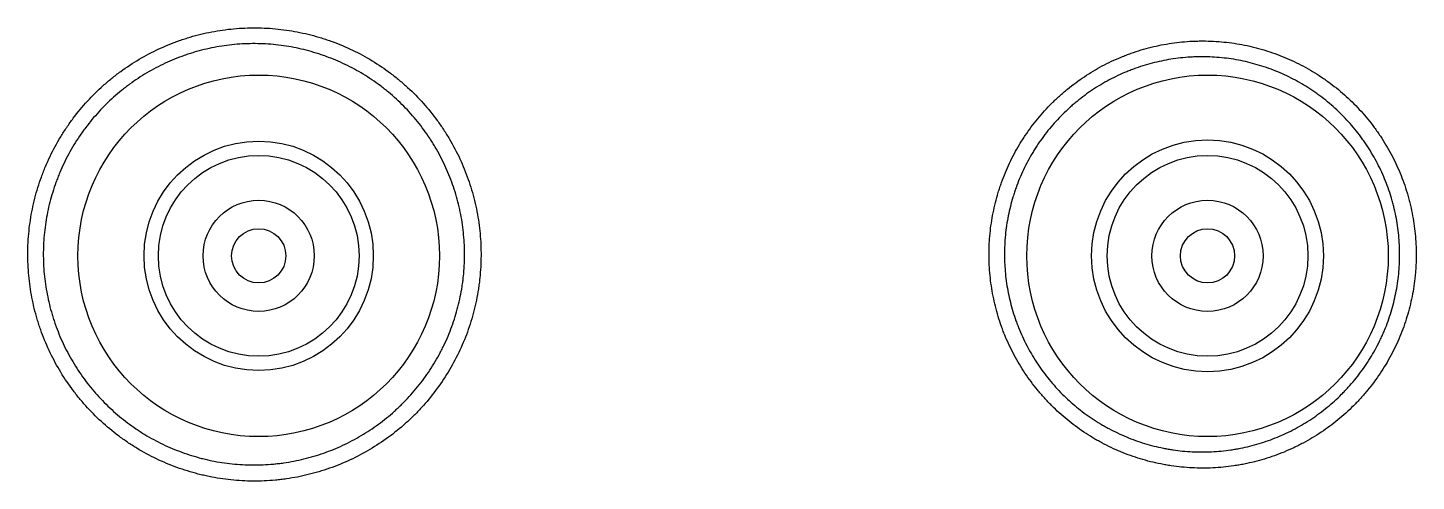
# Model space of a CAD drawing. Extents: x 60870 to 61464, y -29263 to -28843.
# Drawn here: x 61185.8 to 61216.53, y -29144.37 to -29134.34 of the extents above; entities that cross this region are included whole.
import ezdxf

# ---------------------------------------------------------------- set-up
doc = ezdxf.new("R2010")
doc.units = 0
doc.header["$LTSCALE"] = 7
doc.header["$MEASUREMENT"] = 0
doc.layers.add('08_ALL_FEATURES', color=7, linetype='CONTINUOUS')

msp = doc.modelspace()

# ---------------------------------------------------------------- linework, layer by layer
at = {"layer": '08_ALL_FEATURES', "color": 7, "linetype": 'Continuous'}
for centre, radius in [((61190.911, -29139.388), 4), ((61211.91, -29139.388), 4), ((61190.911, -29139.388), 2.537), ((61211.91, -29139.388), 2.565), ((61190.911, -29139.388), 2.221), ((61211.91, -29139.388), 2.221), ((61190.911, -29139.388), 1.23), ((61211.91, -29139.388), 1.23), ((61190.911, -29139.388), 0.6), ((61211.91, -29139.388), 0.6)]:
    msp.add_circle(centre, radius, dxfattribs=at)
for points, knots in [([(61195.337, -29141.53), (61195.409, -29141.38), (61195.473, -29141.229), (61195.585, -29140.921), (61195.682, -29140.608), (61195.748, -29140.287), (61195.779, -29140.083), (61195.785, -29140.042), (61195.796, -29139.96), (61195.8, -29139.919), (61195.813, -29139.796), (61195.82, -29139.714), (61195.833, -29139.468), (61195.835, -29139.141), (61195.805, -29138.815), (61195.77, -29138.572), (61195.757, -29138.491), (61195.726, -29138.329), (61195.708, -29138.247), (61195.649, -29138.007), (61195.602, -29137.85), (61195.494, -29137.541), (61195.432, -29137.39), (61195.294, -29137.094), (61195.218, -29136.948), (61195.113, -29136.771), (61195.091, -29136.735), (61195.047, -29136.665), (61194.98, -29136.561), (61194.91, -29136.46), (61194.765, -29136.261), (61194.559, -29136.008), (61194.329, -29135.775), (61194.147, -29135.608), (61194.085, -29135.554), (61193.99, -29135.475), (61193.958, -29135.449), (61193.893, -29135.397), (61193.86, -29135.372), (61193.696, -29135.249), (61193.424, -29135.065), (61193.137, -29134.909), (61192.842, -29134.768), (61192.691, -29134.704), (61192.497, -29134.633), (61192.457, -29134.619), (61192.379, -29134.593), (61192.262, -29134.555), (61192.143, -29134.521), (61191.905, -29134.46), (61191.585, -29134.394), (61191.26, -29134.36), (61191.013, -29134.346), (61190.931, -29134.343), (61190.765, -29134.342), (61190.683, -29134.344), (61190.436, -29134.354), (61190.11, -29134.385), (61189.79, -29134.446), (61189.551, -29134.504), (61189.472, -29134.525), (61189.353, -29134.56), (61189.314, -29134.573), (61189.235, -29134.598), (61189.196, -29134.611), (61189.001, -29134.68), (61188.849, -29134.742), (61188.552, -29134.88), (61188.263, -29135.032), (61187.989, -29135.212), (61187.823, -29135.333), (61187.79, -29135.358), (61187.724, -29135.408), (61187.692, -29135.434), (61187.595, -29135.512), (61187.532, -29135.566), (61187.349, -29135.73), (61187.115, -29135.96), (61186.906, -29136.212), (61186.782, -29136.377), (61186.757, -29136.41), (61186.71, -29136.477), (61186.686, -29136.511), (61186.616, -29136.614), (61186.572, -29136.684), (61186.443, -29136.895), (61186.365, -29137.04), (61186.258, -29137.262), (61186.208, -29137.375), (61186.161, -29137.49), (61186.131, -29137.567), (61186.116, -29137.605), (61186.045, -29137.8), (61185.997, -29137.957), (61185.916, -29138.274), (61185.851, -29138.594), (61185.817, -29138.92), (61185.806, -29139.126), (61185.804, -29139.167), (61185.801, -29139.25), (61185.801, -29139.291), (61185.8, -29139.415), (61185.802, -29139.497), (61185.813, -29139.743), (61185.843, -29140.069), (61185.905, -29140.39), (61185.964, -29140.629), (61185.985, -29140.708), (61186.021, -29140.827), (61186.033, -29140.866), (61186.058, -29140.945), (61186.072, -29140.984), (61186.14, -29141.179), (61186.202, -29141.331), (61186.341, -29141.627), (61186.417, -29141.772), (61186.584, -29142.053), (61186.674, -29142.19), (61186.821, -29142.389), (61186.871, -29142.455), (61186.975, -29142.583), (61187.029, -29142.646), (61187.193, -29142.829), (61187.423, -29143.061), (61187.675, -29143.27), (61187.872, -29143.418), (61187.939, -29143.465), (61188.041, -29143.535), (61188.076, -29143.557), (61188.146, -29143.602), (61188.181, -29143.624), (61188.357, -29143.731), (61188.645, -29143.887), (61188.946, -29144.013), (61189.254, -29144.125), (61189.41, -29144.174), (61189.611, -29144.225), (61189.651, -29144.235), (61189.731, -29144.253), (61189.852, -29144.28), (61189.974, -29144.301), (61190.216, -29144.339), (61190.541, -29144.373), (61190.869, -29144.375), (61191.115, -29144.364), (61191.197, -29144.358), (61191.321, -29144.347), (61191.362, -29144.343), (61191.444, -29144.333), (61191.485, -29144.328), (61191.688, -29144.299), (61192.01, -29144.236), (61192.323, -29144.143), (61192.632, -29144.035), (61192.784, -29143.973), (61193.085, -29143.833), (61193.23, -29143.756), (61193.512, -29143.59), (61193.785, -29143.41), (61194.039, -29143.204), (61194.193, -29143.066), (61194.223, -29143.039), (61194.283, -29142.982), (61194.313, -29142.953), (61194.401, -29142.866), (61194.458, -29142.807), (61194.625, -29142.625), (61194.834, -29142.373), (61195.017, -29142.103), (61195.187, -29141.823), (61195.265, -29141.679), (61195.337, -29141.53)], [0, 0, 0, 0, 0.015625, 0.015625, 0.03125, 0.046875, 0.046875, 0.050781, 0.050781, 0.054688, 0.054688, 0.0625, 0.0625, 0.078125, 0.09375, 0.09375, 0.101563, 0.101563, 0.109375, 0.109375, 0.125, 0.125, 0.140625, 0.140625, 0.15625, 0.15625, 0.160156, 0.160156, 0.164063, 0.171875, 0.171875, 0.1875, 0.203125, 0.203125, 0.210938, 0.210938, 0.214844, 0.214844, 0.21875, 0.21875, 0.234375, 0.25, 0.25, 0.265625, 0.265625, 0.269531, 0.269531, 0.273438, 0.28125, 0.28125, 0.296875, 0.3125, 0.3125, 0.320313, 0.320313, 0.328125, 0.328125, 0.34375, 0.359375, 0.359375, 0.367188, 0.367188, 0.371094, 0.371094, 0.375, 0.375, 0.390625, 0.390625, 0.40625, 0.421875, 0.421875, 0.425781, 0.425781, 0.429688, 0.429688, 0.4375, 0.4375, 0.453125, 0.46875, 0.46875, 0.472656, 0.472656, 0.476563, 0.476563, 0.484375, 0.484375, 0.5, 0.5, 0.507813, 0.511719, 0.511719, 0.515625, 0.515625, 0.53125, 0.53125, 0.546875, 0.5625, 0.5625, 0.566406, 0.566406, 0.570313, 0.570313, 0.578125, 0.578125, 0.59375, 0.609375, 0.609375, 0.617188, 0.617188, 0.621094, 0.621094, 0.625, 0.625, 0.640625, 0.640625, 0.65625, 0.65625, 0.671875, 0.671875, 0.679688, 0.679688, 0.6875, 0.6875, 0.703125, 0.71875, 0.71875, 0.726563, 0.726563, 0.730469, 0.730469, 0.734375, 0.734375, 0.75, 0.765625, 0.765625, 0.78125, 0.78125, 0.785156, 0.785156, 0.789063, 0.796875, 0.796875, 0.8125, 0.828125, 0.828125, 0.835938, 0.835938, 0.839844, 0.839844, 0.84375, 0.84375, 0.859375, 0.875, 0.875, 0.890625, 0.890625, 0.90625, 0.90625, 0.921875, 0.9375, 0.9375, 0.941406, 0.941406, 0.945313, 0.945313, 0.953125, 0.953125, 0.96875, 0.984375, 0.984375, 1, 1, 1, 1]), ([(61195.008, -29141.372), (61194.991, -29141.407), (61194.974, -29141.441), (61194.939, -29141.51), (61194.886, -29141.611), (61194.829, -29141.711), (61194.71, -29141.906), (61194.539, -29142.157), (61194.345, -29142.391), (61194.19, -29142.56), (61194.137, -29142.615), (61194.055, -29142.696), (61194.027, -29142.723), (61193.971, -29142.776), (61193.943, -29142.802), (61193.801, -29142.929), (61193.564, -29143.121), (61193.311, -29143.288), (61193.114, -29143.404), (61193.048, -29143.441), (61192.913, -29143.513), (61192.844, -29143.547), (61192.635, -29143.644), (61192.493, -29143.702), (61192.206, -29143.802), (61191.915, -29143.889), (61191.616, -29143.947), (61191.427, -29143.974), (61191.389, -29143.978), (61191.312, -29143.987), (61191.274, -29143.991), (61191.159, -29144.002), (61191.083, -29144.007), (61190.854, -29144.017), (61190.55, -29144.015), (61190.248, -29143.984), (61190.022, -29143.949), (61189.947, -29143.936), (61189.834, -29143.913), (61189.797, -29143.904), (61189.722, -29143.887), (61189.685, -29143.878), (61189.499, -29143.83), (61189.353, -29143.785), (61189.067, -29143.681), (61188.788, -29143.563), (61188.52, -29143.419), (61188.356, -29143.319), (61188.323, -29143.299), (61188.259, -29143.257), (61188.226, -29143.236), (61188.131, -29143.172), (61188.069, -29143.127), (61187.886, -29142.99), (61187.652, -29142.796), (61187.438, -29142.58), (61187.286, -29142.41), (61187.236, -29142.352), (61187.139, -29142.233), (61187.092, -29142.172), (61186.956, -29141.986), (61186.872, -29141.859), (61186.717, -29141.598), (61186.646, -29141.464), (61186.518, -29141.188), (61186.46, -29141.047), (61186.396, -29140.866), (61186.384, -29140.83), (61186.36, -29140.756), (61186.326, -29140.647), (61186.296, -29140.536), (61186.242, -29140.314), (61186.184, -29140.016), (61186.155, -29139.713), (61186.145, -29139.484), (61186.144, -29139.408), (61186.144, -29139.292), (61186.145, -29139.254), (61186.147, -29139.177), (61186.149, -29139.139), (61186.159, -29138.948), (61186.191, -29138.645), (61186.251, -29138.347), (61186.327, -29138.053), (61186.372, -29137.907), (61186.437, -29137.726), (61186.451, -29137.69), (61186.479, -29137.618), (61186.522, -29137.512), (61186.569, -29137.407), (61186.669, -29137.2), (61186.741, -29137.066), (61186.861, -29136.87), (61186.902, -29136.805), (61186.967, -29136.709), (61186.989, -29136.678), (61187.033, -29136.615), (61187.147, -29136.461), (61187.366, -29136.197), (61187.583, -29135.983), (61187.753, -29135.83), (61187.812, -29135.781), (61187.901, -29135.708), (61187.932, -29135.684), (61187.992, -29135.637), (61188.023, -29135.614), (61188.178, -29135.501), (61188.432, -29135.334), (61188.701, -29135.193), (61188.977, -29135.064), (61189.118, -29135.007), (61189.299, -29134.943), (61189.336, -29134.931), (61189.409, -29134.907), (61189.519, -29134.873), (61189.629, -29134.844), (61189.851, -29134.79), (61190.149, -29134.732), (61190.452, -29134.704), (61190.681, -29134.695), (61190.758, -29134.693), (61190.912, -29134.694), (61190.988, -29134.696), (61191.217, -29134.709), (61191.52, -29134.741), (61191.817, -29134.802), (61192.038, -29134.859), (61192.112, -29134.88), (61192.221, -29134.914), (61192.258, -29134.925), (61192.33, -29134.95), (61192.367, -29134.963), (61192.547, -29135.029), (61192.688, -29135.088), (61192.962, -29135.22), (61193.229, -29135.364), (61193.481, -29135.535), (61193.634, -29135.65), (61193.664, -29135.673), (61193.725, -29135.721), (61193.755, -29135.745), (61193.843, -29135.819), (61193.901, -29135.869), (61194.07, -29136.024), (61194.283, -29136.24), (61194.475, -29136.476), (61194.61, -29136.66), (61194.675, -29136.754), (61194.738, -29136.851), (61194.778, -29136.916), (61194.798, -29136.949), (61194.896, -29137.114), (61194.967, -29137.249), (61195.095, -29137.525), (61195.153, -29137.665), (61195.254, -29137.952), (61195.297, -29138.098), (61195.343, -29138.284), (61195.351, -29138.322), (61195.368, -29138.397), (61195.376, -29138.434), (61195.397, -29138.547), (61195.41, -29138.623), (61195.442, -29138.849), (61195.47, -29139.152), (61195.469, -29139.456), (61195.456, -29139.684), (61195.45, -29139.761), (61195.438, -29139.875), (61195.434, -29139.913), (61195.424, -29139.99), (61195.419, -29140.028), (61195.389, -29140.217), (61195.328, -29140.516), (61195.238, -29140.806), (61195.134, -29141.092), (61195.075, -29141.233), (61195.008, -29141.372)], [0, 0, 0, 0, 0.003906, 0.003906, 0.007812, 0.015625, 0.015625, 0.03125, 0.046875, 0.046875, 0.054687, 0.054687, 0.058594, 0.058594, 0.0625, 0.0625, 0.078125, 0.09375, 0.09375, 0.101563, 0.101563, 0.109375, 0.109375, 0.125, 0.125, 0.140625, 0.15625, 0.15625, 0.160156, 0.160156, 0.164063, 0.164063, 0.171875, 0.171875, 0.1875, 0.203125, 0.203125, 0.210938, 0.210938, 0.214844, 0.214844, 0.21875, 0.21875, 0.234375, 0.234375, 0.25, 0.265625, 0.265625, 0.269531, 0.269531, 0.273438, 0.273438, 0.28125, 0.28125, 0.296875, 0.3125, 0.3125, 0.320313, 0.320313, 0.328125, 0.328125, 0.34375, 0.34375, 0.359375, 0.359375, 0.375, 0.375, 0.378906, 0.378906, 0.382813, 0.390625, 0.390625, 0.40625, 0.421875, 0.421875, 0.429688, 0.429688, 0.433594, 0.433594, 0.4375, 0.4375, 0.453125, 0.46875, 0.46875, 0.484375, 0.484375, 0.488281, 0.488281, 0.492188, 0.5, 0.5, 0.515625, 0.515625, 0.523438, 0.523438, 0.527344, 0.527344, 0.53125, 0.546875, 0.5625, 0.5625, 0.570313, 0.570313, 0.574219, 0.574219, 0.578125, 0.578125, 0.59375, 0.609375, 0.609375, 0.625, 0.625, 0.628906, 0.628906, 0.632813, 0.640625, 0.640625, 0.65625, 0.671875, 0.671875, 0.679688, 0.679688, 0.6875, 0.6875, 0.703125, 0.71875, 0.71875, 0.726563, 0.726563, 0.730469, 0.730469, 0.734375, 0.734375, 0.75, 0.75, 0.765625, 0.78125, 0.78125, 0.785156, 0.785156, 0.789063, 0.789063, 0.796875, 0.796875, 0.8125, 0.828125, 0.828125, 0.835938, 0.839844, 0.839844, 0.84375, 0.84375, 0.859375, 0.859375, 0.875, 0.875, 0.890625, 0.890625, 0.894531, 0.894531, 0.898438, 0.898438, 0.90625, 0.90625, 0.921875, 0.9375, 0.9375, 0.945313, 0.945313, 0.949219, 0.949219, 0.953125, 0.953125, 0.96875, 0.984375, 0.984375, 1, 1, 1, 1]), ([(61216.167, -29141.174), (61216.227, -29141.03), (61216.279, -29140.884), (61216.369, -29140.589), (61216.444, -29140.29), (61216.49, -29139.984), (61216.51, -29139.791), (61216.513, -29139.752), (61216.519, -29139.674), (61216.521, -29139.635), (61216.527, -29139.519), (61216.529, -29139.441), (61216.529, -29139.209), (61216.514, -29138.901), (61216.469, -29138.596), (61216.424, -29138.369), (61216.408, -29138.293), (61216.379, -29138.18), (61216.369, -29138.142), (61216.349, -29138.067), (61216.338, -29138.029), (61216.282, -29137.843), (61216.23, -29137.698), (61216.112, -29137.413), (61216.046, -29137.274), (61215.901, -29137.002), (61215.822, -29136.869), (61215.714, -29136.707), (61215.692, -29136.675), (61215.647, -29136.611), (61215.579, -29136.516), (61215.507, -29136.425), (61215.361, -29136.246), (61215.154, -29136.017), (61214.926, -29135.81), (61214.747, -29135.662), (61214.685, -29135.614), (61214.592, -29135.545), (61214.56, -29135.522), (61214.496, -29135.477), (61214.464, -29135.455), (61214.303, -29135.347), (61214.039, -29135.188), (61213.761, -29135.056), (61213.476, -29134.938), (61213.33, -29134.885), (61213.144, -29134.828), (61213.106, -29134.817), (61213.031, -29134.796), (61212.919, -29134.767), (61212.805, -29134.741), (61212.579, -29134.696), (61212.274, -29134.65), (61211.966, -29134.634), (61211.772, -29134.634), (61211.733, -29134.634), (61211.656, -29134.636), (61211.617, -29134.637), (61211.5, -29134.643), (61211.422, -29134.648), (61211.191, -29134.671), (61210.886, -29134.716), (61210.587, -29134.79), (61210.365, -29134.856), (61210.292, -29134.88), (61210.182, -29134.919), (61210.145, -29134.933), (61210.073, -29134.961), (61210.037, -29134.975), (61209.856, -29135.049), (61209.716, -29135.115), (61209.444, -29135.26), (61209.18, -29135.418), (61208.931, -29135.601), (61208.781, -29135.724), (61208.751, -29135.749), (61208.692, -29135.8), (61208.662, -29135.826), (61208.576, -29135.904), (61208.519, -29135.957), (61208.355, -29136.121), (61208.147, -29136.35), (61207.962, -29136.598), (61207.854, -29136.759), (61207.833, -29136.792), (61207.791, -29136.857), (61207.771, -29136.89), (61207.71, -29136.991), (61207.672, -29137.058), (61207.562, -29137.264), (61207.495, -29137.404), (61207.406, -29137.619), (61207.364, -29137.727), (61207.326, -29137.838), (61207.302, -29137.912), (61207.29, -29137.949), (61207.233, -29138.135), (61207.196, -29138.286), (61207.135, -29138.588), (61207.09, -29138.893), (61207.075, -29139.201), (61207.075, -29139.395), (61207.075, -29139.434), (61207.077, -29139.512), (61207.079, -29139.551), (61207.084, -29139.668), (61207.09, -29139.745), (61207.113, -29139.976), (61207.158, -29140.281), (61207.233, -29140.58), (61207.3, -29140.802), (61207.324, -29140.876), (61207.364, -29140.985), (61207.377, -29141.022), (61207.405, -29141.095), (61207.42, -29141.131), (61207.494, -29141.311), (61207.56, -29141.45), (61207.706, -29141.722), (61207.785, -29141.854), (61207.956, -29142.11), (61208.048, -29142.235), (61208.171, -29142.385), (61208.196, -29142.415), (61208.247, -29142.474), (61208.324, -29142.562), (61208.405, -29142.646), (61208.568, -29142.81), (61208.797, -29143.016), (61209.044, -29143.2), (61209.237, -29143.329), (61209.303, -29143.371), (61209.403, -29143.431), (61209.436, -29143.451), (61209.504, -29143.489), (61209.538, -29143.508), (61209.709, -29143.599), (61209.989, -29143.731), (61210.278, -29143.835), (61210.573, -29143.925), (61210.723, -29143.963), (61210.914, -29144.001), (61210.953, -29144.008), (61211.029, -29144.022), (61211.145, -29144.04), (61211.26, -29144.054), (61211.49, -29144.077), (61211.798, -29144.093), (61212.106, -29144.078), (61212.337, -29144.055), (61212.414, -29144.046), (61212.53, -29144.029), (61212.568, -29144.023), (61212.645, -29144.01), (61212.683, -29144.003), (61212.873, -29143.965), (61213.173, -29143.89), (61213.463, -29143.787), (61213.677, -29143.699), (61213.748, -29143.667), (61213.853, -29143.618), (61213.888, -29143.601), (61213.957, -29143.566), (61213.992, -29143.548), (61214.164, -29143.456), (61214.297, -29143.377), (61214.554, -29143.206), (61214.801, -29143.022), (61215.03, -29142.815), (61215.168, -29142.678), (61215.195, -29142.651), (61215.249, -29142.594), (61215.275, -29142.566), (61215.354, -29142.479), (61215.405, -29142.421), (61215.552, -29142.241), (61215.736, -29141.994), (61215.894, -29141.73), (61216.04, -29141.459), (61216.107, -29141.319), (61216.167, -29141.174)], [0, 0, 0, 0, 0.015625, 0.015625, 0.03125, 0.046875, 0.046875, 0.050781, 0.050781, 0.054687, 0.054687, 0.0625, 0.0625, 0.078125, 0.09375, 0.09375, 0.101562, 0.101562, 0.105469, 0.105469, 0.109375, 0.109375, 0.125, 0.125, 0.140625, 0.140625, 0.15625, 0.15625, 0.160156, 0.160156, 0.164062, 0.171875, 0.171875, 0.1875, 0.203125, 0.203125, 0.210937, 0.210937, 0.214844, 0.214844, 0.21875, 0.21875, 0.234375, 0.25, 0.25, 0.265625, 0.265625, 0.269531, 0.269531, 0.273437, 0.28125, 0.28125, 0.296875, 0.3125, 0.3125, 0.316406, 0.316406, 0.320312, 0.320312, 0.328125, 0.328125, 0.34375, 0.359375, 0.359375, 0.367187, 0.367187, 0.371094, 0.371094, 0.375, 0.375, 0.390625, 0.390625, 0.40625, 0.421875, 0.421875, 0.425781, 0.425781, 0.429687, 0.429687, 0.4375, 0.4375, 0.453125, 0.46875, 0.46875, 0.472656, 0.472656, 0.476562, 0.476562, 0.484375, 0.484375, 0.5, 0.5, 0.507812, 0.511719, 0.511719, 0.515625, 0.515625, 0.53125, 0.53125, 0.546875, 0.5625, 0.5625, 0.566406, 0.566406, 0.570312, 0.570312, 0.578125, 0.578125, 0.59375, 0.609375, 0.609375, 0.617187, 0.617187, 0.621094, 0.621094, 0.625, 0.625, 0.640625, 0.640625, 0.65625, 0.65625, 0.671875, 0.671875, 0.675781, 0.675781, 0.679687, 0.6875, 0.6875, 0.703125, 0.71875, 0.71875, 0.726562, 0.726562, 0.730469, 0.730469, 0.734375, 0.734375, 0.75, 0.765625, 0.765625, 0.78125, 0.78125, 0.785156, 0.785156, 0.789062, 0.796875, 0.796875, 0.8125, 0.828125, 0.828125, 0.835937, 0.835937, 0.839844, 0.839844, 0.84375, 0.84375, 0.859375, 0.875, 0.875, 0.882812, 0.882812, 0.886719, 0.886719, 0.890625, 0.890625, 0.90625, 0.90625, 0.921875, 0.9375, 0.9375, 0.941406, 0.941406, 0.945312, 0.945312, 0.953125, 0.953125, 0.96875, 0.984375, 0.984375, 1, 1, 1, 1]), ([(61215.828, -29141.034), (61215.814, -29141.067), (61215.799, -29141.101), (61215.77, -29141.166), (61215.725, -29141.264), (61215.676, -29141.36), (61215.575, -29141.549), (61215.428, -29141.793), (61215.258, -29142.022), (61215.122, -29142.188), (61215.075, -29142.243), (61215.002, -29142.323), (61214.977, -29142.349), (61214.927, -29142.401), (61214.802, -29142.53), (61214.563, -29142.745), (61214.334, -29142.914), (61214.097, -29143.073), (61213.974, -29143.146), (61213.719, -29143.282), (61213.589, -29143.343), (61213.325, -29143.452), (61213.057, -29143.548), (61212.78, -29143.617), (61212.604, -29143.652), (61212.569, -29143.658), (61212.498, -29143.67), (61212.462, -29143.676), (61212.355, -29143.692), (61212.284, -29143.7), (61212.07, -29143.721), (61211.785, -29143.735), (61211.5, -29143.721), (61211.287, -29143.699), (61211.216, -29143.691), (61211.11, -29143.675), (61211.074, -29143.669), (61211.003, -29143.657), (61210.968, -29143.65), (61210.791, -29143.615), (61210.652, -29143.58), (61210.379, -29143.497), (61210.111, -29143.401), (61209.853, -29143.278), (61209.695, -29143.194), (61209.663, -29143.176), (61209.601, -29143.141), (61209.569, -29143.123), (61209.477, -29143.067), (61209.416, -29143.029), (61209.238, -29142.909), (61209.009, -29142.739), (61208.798, -29142.548), (61208.646, -29142.396), (61208.597, -29142.344), (61208.5, -29142.238), (61208.453, -29142.183), (61208.316, -29142.016), (61208.146, -29141.786), (61208, -29141.542), (61207.865, -29141.291), (61207.804, -29141.161), (61207.735, -29140.995), (61207.722, -29140.962), (61207.696, -29140.894), (61207.658, -29140.793), (61207.624, -29140.691), (61207.562, -29140.486), (61207.493, -29140.209), (61207.451, -29139.927), (61207.43, -29139.713), (61207.425, -29139.642), (61207.42, -29139.534), (61207.418, -29139.498), (61207.416, -29139.426), (61207.416, -29139.39), (61207.416, -29139.21), (61207.43, -29138.925), (61207.472, -29138.643), (61207.528, -29138.363), (61207.563, -29138.224), (61207.615, -29138.052), (61207.626, -29138.017), (61207.648, -29137.949), (61207.684, -29137.847), (61207.722, -29137.746), (61207.805, -29137.547), (61207.866, -29137.418), (61207.968, -29137.228), (61208.004, -29137.165), (61208.06, -29137.072), (61208.078, -29137.042), (61208.117, -29136.981), (61208.215, -29136.83), (61208.408, -29136.572), (61208.6, -29136.361), (61208.752, -29136.209), (61208.804, -29136.16), (61208.884, -29136.087), (61208.911, -29136.064), (61208.966, -29136.017), (61208.994, -29135.993), (61209.133, -29135.88), (61209.363, -29135.71), (61209.607, -29135.564), (61209.859, -29135.43), (61209.989, -29135.369), (61210.155, -29135.301), (61210.189, -29135.287), (61210.256, -29135.261), (61210.357, -29135.224), (61210.459, -29135.191), (61210.664, -29135.129), (61210.941, -29135.06), (61211.223, -29135.019), (61211.437, -29134.998), (61211.509, -29134.993), (61211.617, -29134.988), (61211.653, -29134.986), (61211.725, -29134.985), (61211.761, -29134.984), (61211.94, -29134.985), (61212.225, -29134.999), (61212.507, -29135.041), (61212.786, -29135.097), (61212.926, -29135.132), (61213.202, -29135.216), (61213.337, -29135.265), (61213.6, -29135.375), (61213.857, -29135.497), (61214.102, -29135.644), (61214.251, -29135.743), (61214.281, -29135.764), (61214.34, -29135.805), (61214.369, -29135.826), (61214.456, -29135.891), (61214.512, -29135.935), (61214.678, -29136.072), (61214.889, -29136.264), (61215.081, -29136.475), (61215.216, -29136.64), (61215.282, -29136.725), (61215.346, -29136.813), (61215.387, -29136.871), (61215.407, -29136.901), (61215.507, -29137.051), (61215.581, -29137.174), (61215.715, -29137.426), (61215.837, -29137.683), (61215.933, -29137.952), (61215.985, -29138.124), (61215.995, -29138.159), (61216.014, -29138.229), (61216.023, -29138.263), (61216.049, -29138.368), (61216.065, -29138.438), (61216.107, -29138.649), (61216.148, -29138.931), (61216.162, -29139.216), (61216.162, -29139.43), (61216.16, -29139.502), (61216.153, -29139.646), (61216.148, -29139.718), (61216.126, -29139.933), (61216.084, -29140.216), (61216.015, -29140.492), (61215.931, -29140.766), (61215.883, -29140.901), (61215.828, -29141.034)], [0, 0, 0, 0, 0.003906, 0.003906, 0.007812, 0.015625, 0.015625, 0.03125, 0.046875, 0.046875, 0.054687, 0.054687, 0.058594, 0.058594, 0.0625, 0.078125, 0.09375, 0.09375, 0.109375, 0.109375, 0.125, 0.125, 0.140625, 0.15625, 0.15625, 0.160156, 0.160156, 0.164062, 0.164062, 0.171875, 0.171875, 0.1875, 0.203125, 0.203125, 0.210937, 0.210937, 0.214844, 0.214844, 0.21875, 0.21875, 0.234375, 0.234375, 0.25, 0.265625, 0.265625, 0.269531, 0.269531, 0.273437, 0.273437, 0.28125, 0.28125, 0.296875, 0.3125, 0.3125, 0.320312, 0.320312, 0.328125, 0.328125, 0.34375, 0.359375, 0.359375, 0.375, 0.375, 0.378906, 0.378906, 0.382812, 0.390625, 0.390625, 0.40625, 0.421875, 0.421875, 0.429687, 0.429687, 0.433594, 0.433594, 0.4375, 0.4375, 0.453125, 0.46875, 0.46875, 0.484375, 0.484375, 0.488281, 0.488281, 0.492187, 0.5, 0.5, 0.515625, 0.515625, 0.523437, 0.523437, 0.527344, 0.527344, 0.53125, 0.546875, 0.5625, 0.5625, 0.570312, 0.570312, 0.574219, 0.574219, 0.578125, 0.578125, 0.59375, 0.609375, 0.609375, 0.625, 0.625, 0.628906, 0.628906, 0.632812, 0.640625, 0.640625, 0.65625, 0.671875, 0.671875, 0.679687, 0.679687, 0.683594, 0.683594, 0.6875, 0.6875, 0.703125, 0.71875, 0.71875, 0.734375, 0.734375, 0.75, 0.75, 0.765625, 0.78125, 0.78125, 0.785156, 0.785156, 0.789062, 0.789062, 0.796875, 0.796875, 0.8125, 0.828125, 0.828125, 0.835937, 0.839844, 0.839844, 0.84375, 0.84375, 0.859375, 0.859375, 0.875, 0.890625, 0.890625, 0.894531, 0.894531, 0.898437, 0.898437, 0.90625, 0.90625, 0.921875, 0.9375, 0.9375, 0.945312, 0.945312, 0.953125, 0.953125, 0.96875, 0.984375, 0.984375, 1, 1, 1, 1])]:
    msp.add_open_spline(points, degree=3, knots=knots, dxfattribs=at)

doc.saveas('drawing.dxf')
